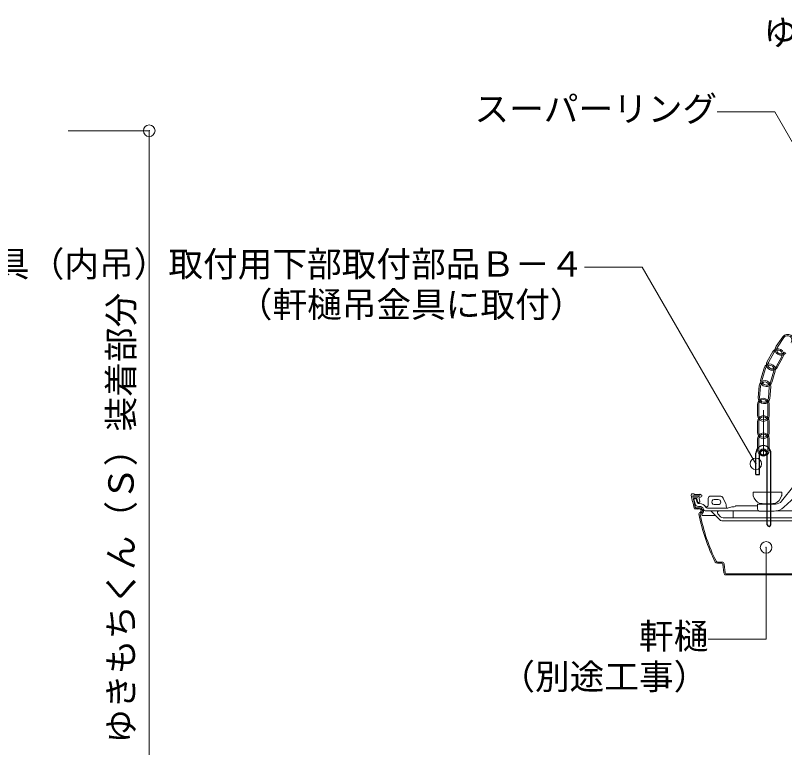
# Model space of a CAD drawing. Units: millimetres on the paper, with parts at other scales. Extents: x -210 to 210, y -148 to 150.
# Drawn here: x 10.7 to 77.2, y -33.5 to 29.8 of the extents above; entities that cross this region are included whole.
import ezdxf
from ezdxf.enums import TextEntityAlignment as Align

# ---------------------------------------------------------------- set-up
doc = ezdxf.new("R2010")
doc.units = ezdxf.units.MM
doc.header["$PDMODE"] = 32
doc.header["$PDSIZE"] = 1
doc.linetypes.add('CHAIN1', pattern=[8, 5, -1, 1, -1])
for name, color, linetype, lineweight in [('0-0', 7, 'Continuous', 18), ('0-4', 5, 'Continuous', 9), ('0-5', 6, 'Continuous', 9), ('0-7', 5, 'Continuous', 9), ('0-9', 2, 'Continuous', 25)]:
    doc.layers.add(name, color=color, linetype=linetype, lineweight=lineweight)
doc.styles.add('ＭＳ ゴシック', font='')
doc.styles.get('ＭＳ ゴシック').set_extended_font_data('MS Gothic')

msp = doc.modelspace()

# ---------------------------------------------------------------- linework, layer by layer
at = {"layer": '0-0'}
for p, q in [((76.968, -12.156), (78.031, -10.828)), ((77.161, -12.689), (78.745, -11.233)), ((69.247, -11.535), (69.385, -11.535)), ((69.281, -11.751), (69.291, -11.791)), ((69.33, -11.69), (69.907, -11.69)), ((69.339, -11.83), (69.689, -11.83)), ((69.385, -11.585), (69.385, -11.535)), ((69.385, -11.585), (69.731, -11.585)), ((69.387, -11.935), (69.591, -11.935)), ((69.431, -11.94), (69.528, -11.94)), ((69.577, -11.979), (69.65, -12.293)), ((69.64, -11.974), (69.703, -12.247)), ((69.714, -11.823), (69.912, -11.708)), ((69.741, -11.565), (69.731, -11.585)), ((69.741, -11.565), (69.751, -11.585)), ((69.751, -11.585), (69.831, -11.585)), ((69.817, -11.925), (69.882, -12.206)), ((69.841, -11.565), (69.831, -11.585)), ((69.841, -11.565), (69.851, -11.585)), ((69.841, -11.871), (70.005, -11.776)), ((69.851, -11.585), (69.931, -11.585)), ((69.941, -11.565), (69.931, -11.585)), ((69.941, -11.565), (69.951, -11.585)), ((70.618, -11.929), (70.618, -12.518)), ((70.814, -11.729), (71.626, -11.729)), ((71.896, -11.898), (72.138, -12.397)), ((74.49, -11.431), (74.501, -11.647)), ((74.54, -11.378), (76.934, -11.378)), ((76.973, -11.647), (76.984, -11.431)), ((69.338, -11.996), (69.498, -12.691)), ((69.472, -12.388), (69.382, -12.002)), ((69.868, -12.37), (69.747, -12.37)), ((69.763, -12.285), (69.845, -12.266)), ((69.764, -12.62), (69.868, -12.62)), ((71.485, -12.029), (71.133, -12.029)), ((71.485, -12.459), (71.144, -12.459)), ((72.168, -12.609), (72.168, -12.528)), ((74.886, -12.559), (72.968, -12.559)), ((74.886, -12.418), (76.421, -12.418)), ((74.886, -12.418), (74.886, -12.868)), ((75.194, -12.378), (75.277, -12.378)), ((75.277, -12.384), (76.197, -12.384)), ((75.337, -12.418), (75.277, -12.384)), ((76.197, -12.384), (76.137, -12.418)), ((76.196, -12.378), (76.283, -12.378)), ((69.5, -12.835), (69.564, -12.835)), ((69.547, -12.73), (69.862, -12.73)), ((69.564, -12.835), (69.574, -12.855)), ((69.584, -12.835), (69.574, -12.855)), ((69.584, -12.835), (69.664, -12.835)), ((69.664, -12.835), (69.674, -12.855)), ((69.684, -12.835), (69.674, -12.855)), ((69.684, -12.835), (69.764, -12.835)), ((69.764, -12.835), (69.774, -12.855)), ((69.784, -12.835), (69.774, -12.855)), ((69.784, -12.835), (69.862, -12.835)), ((69.859, -13.16), (69.937, -13.115)), ((69.976, -13.213), (69.989, -13.206)), ((70.355, -13.009), (74.984, -13.009)), ((72.318, -12.759), (70.554, -12.759)), ((70.912, -13.056), (71.579, -13.764)), ((71.449, -13.262), (71.687, -13.514)), ((72.361, -12.752), (72.668, -12.659)), ((72.868, -12.659), (72.668, -12.659)), ((72.768, -13.009), (72.768, -13.609)), ((75.036, -13.018), (76.315, -13.018)), ((76.467, -13.009), (78.715, -13.009)), ((70.164, -13.409), (71.244, -13.409)), ((71.797, -13.859), (78.5, -13.859)), ((71.905, -13.609), (78.259, -13.609)), ((71.405, -17.535), (71.793, -17.535)), ((71.408, -17.43), (71.797, -17.43)), ((71.892, -17.625), (71.965, -18.356)), ((71.996, -17.61), (72.07, -18.35)), ((72.164, -18.536), (79.816, -18.536)), ((72.17, -18.44), (79.81, -18.44)), ((72.383, -18.536), (79.583, -18.536)), ((72.483, -18.436), (79.483, -18.436))]:
    msp.add_line(p, q, dxfattribs=at)
for centre, radius, start, end in [((69.247, -11.635), 0.1, 89.99998, 190.81805), ((83.882, -8.839), 15, 190.81807, 195.15842), ((69.33, -11.74), 0.05, 89.99998, 193), ((69.339, -11.78), 0.05, 193.00001, 270.00003), ((69.387, -11.985), 0.05, 89.99998, 193), ((69.431, -11.99), 0.05, 89.99998, 193.0919), ((69.528, -11.99), 0.05, 13.09189, 89.99998), ((69.591, -11.985), 0.05, 13, 89.99998), ((69.689, -11.78), 0.05, 270.00003, 300), ((69.866, -11.914), 0.05, 120.00003, 193), ((69.907, -11.7), 0.01, 300, 90.00003), ((69.954, -11.687), 0.102, 300, 91.47394), ((70.818, -11.929), 0.2, 89.99998, 180.00002), ((71.626, -12.029), 0.3, 25.82733, 89.99998), ((74.54, -11.428), 0.05, 90.00004, 182.99995), ((74.801, -11.631), 0.3, 183.0005, 196.15207), ((75.473, -11.436), 1, 196.15158, 246.48018), ((76.001, -11.436), 1, 293.51975, 343.84836), ((76.934, -11.428), 0.05, 356.99997, 89.99982), ((76.673, -11.631), 0.3, 343.84787, 356.99942), ((69.764, -12.32), 0.3, 193.09192, 270.00003), ((69.747, -12.27), 0.1, 193.09192, 270.00003), ((69.752, -12.236), 0.05, 193.00001, 283.00006), ((69.834, -12.217), 0.05, 283.00006, 13.00003), ((69.868, -12.97), 0.6, 30.93725, 89.99999), ((69.868, -12.97), 0.35, 311.1741, 90.00003), ((70.468, -12.52), 0.15, 216.86995, 0), ((70.468, -12.518), 0.15, 217.60307, 0), ((71.133, -12.244), 0.215, 89.99998, 270), ((71.485, -12.244), 0.215, 270.00003, 90.00003), ((71.868, -12.528), 0.3, 0, 25.82735), ((72.318, -12.609), 0.15, 180.00003, 286.97403), ((72.868, -12.559), 0.1, 270.00003, 0), ((75.194, -12.078), 0.3, 246.48007, 269.99985), ((76.28, -12.078), 0.3, 270.00006, 293.51987), ((76.421, -11.718), 0.7, 270.00003, 321.31189), ((69.5, -12.735), 0.1, 195.15842, 270.00003), ((69.547, -12.68), 0.05, 193.00001, 270.00003), ((69.909, -13.246), 0.1, 120.00003, 190.39426), ((84.616, -10.549), 15.053, 190.39427, 207.1902), ((69.862, -12.985), 0.255, 300, 90.00003), ((69.862, -12.985), 0.15, 300, 90.00003), ((70.026, -13.3), 0.1, 120.00003, 190.67976), ((70.164, -13.309), 0.1, 131.17406, 270), ((70.355, -12.859), 0.15, 192.85938, 270.00003), ((70.554, -12.559), 0.2, 210.9373, 270.00003), ((70.803, -13.159), 0.15, 43.2643, 89.99998), ((71.558, -13.159), 0.15, 89.99998, 223.2643), ((75.036, -12.868), 0.15, 180.00003, 270.00003), ((76.315, -11.768), 1.25, 270.00003, 312.57461), ((84.616, -10.549), 14.947, 190.67978, 207.17845), ((71.797, -13.559), 0.3, 223.26431, 270.00003), ((71.905, -13.309), 0.3, 223.26431, 270.00003), ((71.405, -17.335), 0.2, 207.1902, 270.00003), ((71.408, -17.33), 0.1, 207.17845, 270.00003), ((71.793, -17.635), 0.1, 5.71084, 89.99998), ((71.797, -17.63), 0.2, 5.71084, 89.99998), ((72.164, -18.336), 0.2, 185.71085, 270), ((72.17, -18.34), 0.1, 185.71085, 270)]:
    msp.add_arc(centre, radius, start, end, dxfattribs=at)
at = {"layer": '0-4'}
for p, q in [((64.911, 8.082), (59.911, 8.082)), ((74.735, -8.934), (64.911, 8.082))]:
    msp.add_line(p, q, dxfattribs=at)
for points in [[(82.845, 10.313), (76.387, 21.499), (71.387, 21.499)], [(75.622, -16.161), (75.622, -24.096), (70.622, -24.096)]]:
    msp.add_lwpolyline(points, dxfattribs=at)
for p in [(74.735, -8.934), (75.622, -16.161)]:
    msp.add_point(p, dxfattribs=at)
at = {"layer": '0-5'}
for q in [(15.25, 19.865), (22.25, -50.795)]:
    msp.add_line((22.25, 19.865), q, dxfattribs=at)
at = {"layer": '0-5', "color": 2}
msp.add_point((22.25, 19.865), dxfattribs=at)
at = {"layer": '0-7'}
for p, q in [((76.499, 1.229), (77.067, 2.052)), ((76.598, 1.161), (77.166, 1.984)), ((75.718, -0.102), (76.212, 0.767)), ((75.822, -0.161), (76.316, 0.708)), ((76.483, -0.537), (76.977, 0.333)), ((77.081, 0.274), (76.588, -0.596)), ((75.162, -1.611), (75.447, -0.652)), ((75.277, -1.645), (75.562, -0.687)), ((76.005, -1.862), (76.291, -0.903)), ((76.406, -0.938), (76.12, -1.896)), ((74.943, -3.196), (75.023, -2.199)), ((75.062, -3.205), (75.142, -2.208)), ((75.82, -3.266), (75.9, -2.269)), ((76.019, -2.279), (75.94, -3.275)), ((74.885, -4.765), (74.885, -3.765)), ((75.005, -4.765), (75.005, -3.765)), ((75.765, -4.765), (75.765, -3.765)), ((75.885, -3.765), (75.885, -4.765)), ((74.885, -6.265), (74.885, -5.265)), ((75.005, -6.265), (75.005, -5.265)), ((75.765, -6.265), (75.765, -5.265)), ((75.885, -5.265), (75.885, -6.265)), ((74.885, -7.765), (74.885, -6.765)), ((75.005, -7.765), (75.005, -6.765)), ((75.765, -7.765), (75.765, -6.765)), ((75.885, -6.765), (75.885, -7.765))]:
    msp.add_line(p, q, dxfattribs=at)
at = {"layer": '0-7', "linetype": 'CHAIN1'}
msp.add_line((75.385, -4.3), (75.385, -8.095), dxfattribs=at)
at = {"layer": '0-7'}
for centre, radius, start, end in [((77.478, 1.768), 0.5, 325.41559, 145.41559), ((77.478, 1.768), 0.38, 325.41559, 145.41559), ((76.647, 0.521), 0.5, 330.41559, 150.41559), ((76.647, 0.521), 0.38, 330.41559, 150.41559), ((76.911, 0.945), 0.5, 145.41559, 325.41559), ((76.911, 0.945), 0.38, 145.41559, 325.41559), ((75.927, -0.795), 0.5, 343.41559, 163.41559), ((75.927, -0.795), 0.38, 343.41559, 163.41559), ((76.153, -0.349), 0.5, 150.41559, 330.41559), ((76.153, -0.349), 0.38, 150.41559, 330.41559), ((75.521, -2.239), 0.5, 355.41559, 175.41559), ((75.641, -1.753), 0.5, 163.41559, 343.41559), ((75.521, -2.239), 0.38, 355.41559, 175.41559), ((75.641, -1.753), 0.38, 163.41559, 343.41559), ((75.385, -3.765), 0.5, 0, 180), ((75.441, -3.236), 0.5, 175.41559, 355.41559), ((75.441, -3.236), 0.38, 175.41559, 355.41559), ((75.385, -3.765), 0.38, 0, 180), ((75.385, -5.265), 0.5, 0, 180), ((75.385, -4.765), 0.5, 180, 0), ((75.385, -4.765), 0.38, 180, 0), ((75.385, -5.265), 0.38, 0, 180), ((75.385, -6.765), 0.5, 0, 180), ((75.385, -6.265), 0.5, 180, 0), ((75.385, -6.265), 0.38, 180, 0), ((75.385, -6.765), 0.38, 0, 180), ((75.385, -7.765), 0.5, 180, 0), ((75.385, -7.765), 0.38, 180, 0)]:
    msp.add_arc(centre, radius, start, end, dxfattribs=at)
at = {"layer": '0-9'}
for p, q in [((74.735, -9.859), (74.735, -8.009)), ((75.055, -9.859), (75.055, -8.009)), ((75.715, -14.199), (75.715, -8.009)), ((76.035, -14.199), (76.035, -8.009)), ((74.735, -9.859), (75.055, -9.859))]:
    msp.add_line(p, q, dxfattribs=at)
msp.add_circle((75.385, -8.009), 0.25, dxfattribs=at)
for centre, radius, start, end in [((75.385, -8.009), 0.65, 0, 180), ((75.385, -8.009), 0.33, 0, 180), ((75.875, -14.199), 0.16, 180, 0)]:
    msp.add_arc(centre, radius, start, end, dxfattribs=at)

# ---------------------------------------------------------------- texts
at = {"layer": '0-4', "color": 7, "style": 'ＭＳ ゴシック'}
for s, p in [('ゆきもちくん（Ｓ）', (75.39, 26.61)), ('スーパーリング', (50.387, 19.999)), ('樋受金具（内吊）取付用下部取付部品Ｂ－４', (-0.089, 6.582)), ('（軒樋吊金具に取付）', (29.911, 3.082)), ('軒樋', (64.622, -25.596)), ('（別途工事）', (52.622, -29.096))]:
    msp.add_text(s, height=2.199, dxfattribs=at).set_placement(p, align=Align.BOTTOM_LEFT)
msp.add_text('ゆきもちくん（Ｓ）装着部分', height=2.199, rotation=90, dxfattribs=at).set_placement((21.567, -33.136), align=Align.BOTTOM_LEFT)

doc.saveas('drawing.dxf')
